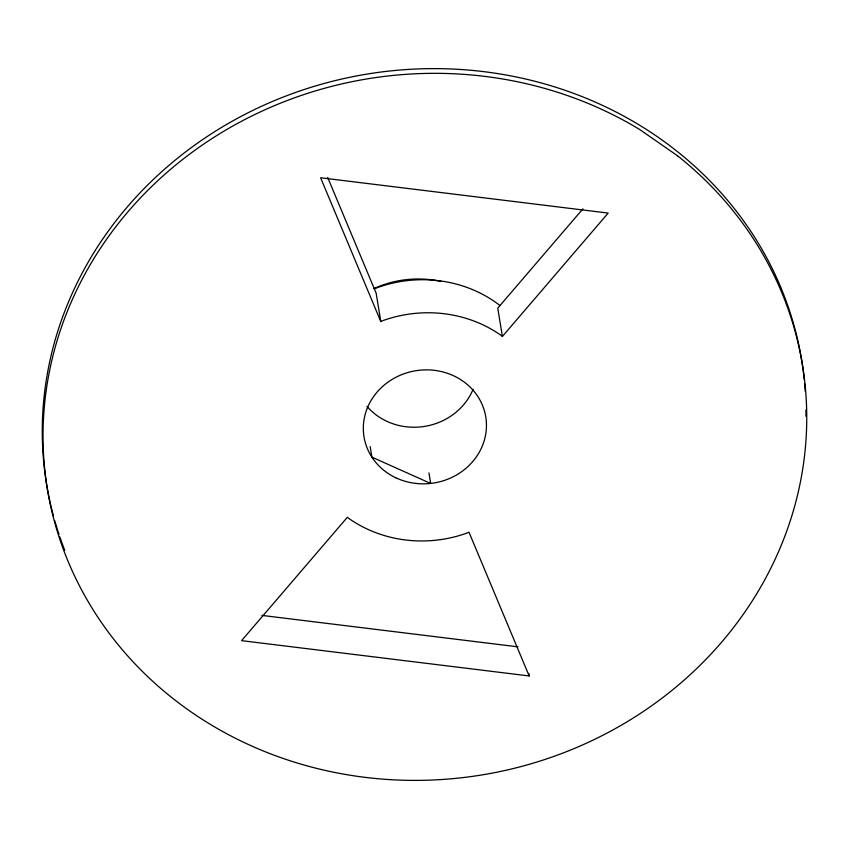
<?xml version="1.0" encoding="UTF-8"?>
<svg xmlns="http://www.w3.org/2000/svg" width="849" height="849" viewBox="0 0 849 849"><rect width="100%" height="100%" fill="white"/><g stroke="black" fill="none" stroke-linecap="round" stroke-linejoin="round"><path stroke-width="1.27" d="M582.913 208.843L497.758 308.155L502.396 336.459L608.181 213.078L320.614 177.759L380.798 321.527L383.164 320.529A123.498 113.851 -9.3 0 1 500.454 334.931L502.396 336.459M261.895 615.398L517.954 646.842M529.16 675.953L241.583 640.645L347.379 517.253L349.321 518.792A123.498 113.851 -9.3 0 0 466.61 533.193L468.977 532.185L529.16 675.953L528.736 673.384M327.703 177.473L376.16 293.223L380.798 321.527M428.947 472.935L430.666 483.452L371.883 457.123L370.164 446.616M374.229 288.437A98.771 91.055 -9.3 0 1 440.758 281.422M374.144 288.851A123.498 113.851 -9.3 0 1 500.04 305.566M473.084 389.288A61.69 56.862 -9.3 0 1 424.596 426.4A61.69 56.862 -9.3 0 1 366.959 406.321M804.661 383.727A382.602 352.706 -9.3 0 1 805.266 391.527M805.956 409.802A382.602 352.706 -9.3 0 1 805.956 416.328M64.8 550.407A382.602 352.706 -9.3 0 1 59.844 536.918M59.006 534.435A382.602 352.706 -9.3 0 1 54.761 520.702M53.37 515.672A382.602 352.706 -9.3 0 1 360.305 75.243A382.602 352.706 -9.3 0 1 804.279 379.832M677.491 155.76L639.605 129.451A382.602 352.706 -9.3 0 0 45.57 395.263A382.602 352.706 -9.3 0 0 561.635 753.541A382.602 352.706 -9.3 0 0 677.491 155.76M395.783 477.764A61.69 56.862 -9.3 0 0 486.424 423.609A61.69 56.862 -9.3 0 0 392.461 379.206A61.69 56.862 -9.3 0 0 395.783 477.764"/></g></svg>
